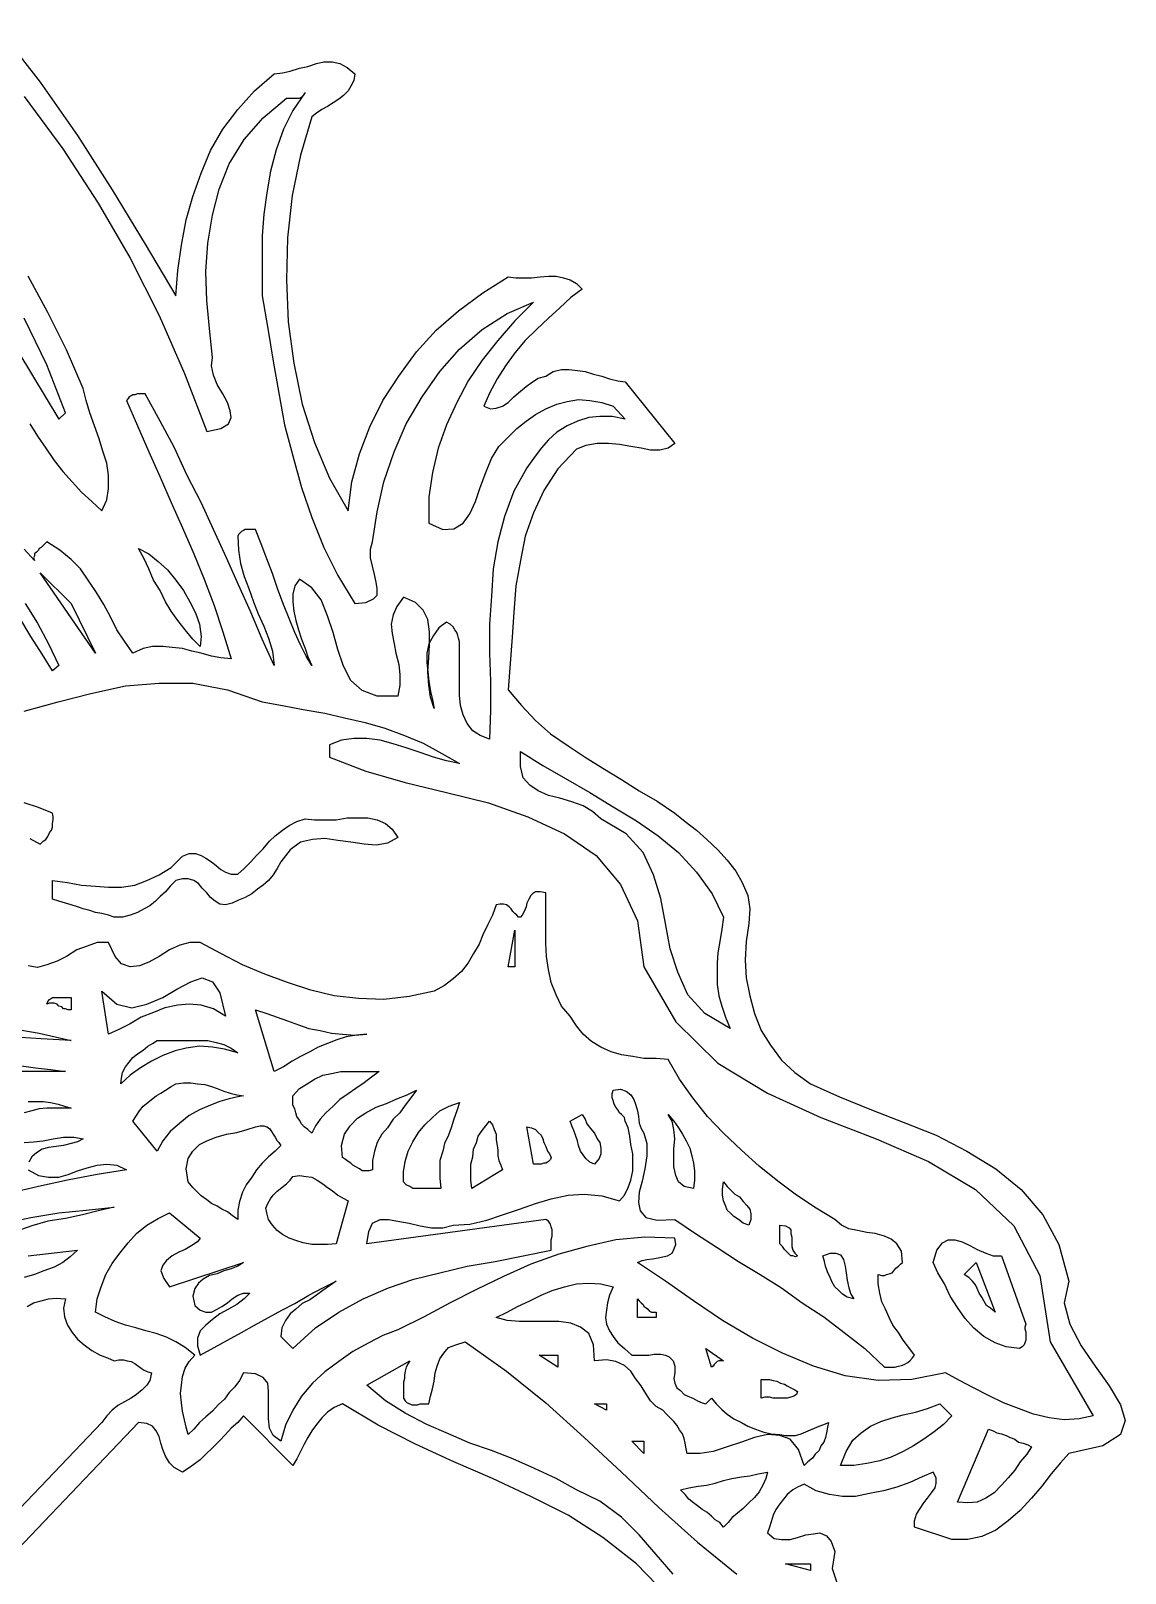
# Model space of a CAD drawing. Extents: x 0.03 to 7.02, y 0.01 to 6.89.
# Drawn here: x 1.213 to 2.382, y 5.049 to 6.697 of the extents above; entities that cross this region are included whole.
import ezdxf

# ---------------------------------------------------------------- set-up
doc = ezdxf.new("R2010")
doc.units = 0
doc.layers.add('1', color=7, linetype='Continuous')

msp = doc.modelspace()

# ---------------------------------------------------------------- linework, layer by layer
for points in [[(1.18, 6.697), (1.223, 6.642), (1.263, 6.585), (1.3, 6.527), (1.335, 6.469), (1.368, 6.414)], [(1.368, 6.414), (1.37, 6.441), (1.374, 6.468), (1.379, 6.495), (1.386, 6.52), (1.395, 6.545), (1.405, 6.569), (1.418, 6.592), (1.434, 6.613), (1.452, 6.633), (1.473, 6.651), (1.482, 6.652), (1.49, 6.654), (1.5, 6.657), (1.509, 6.659), (1.518, 6.662), (1.526, 6.664), (1.535, 6.664), (1.543, 6.662), (1.551, 6.658), (1.559, 6.651), (1.558, 6.644), (1.555, 6.638), (1.552, 6.633), (1.547, 6.628), (1.542, 6.624), (1.536, 6.62), (1.53, 6.616), (1.524, 6.613), (1.518, 6.609), (1.513, 6.605), (1.501, 6.564), (1.492, 6.521), (1.487, 6.476), (1.486, 6.431), (1.488, 6.386), (1.494, 6.342), (1.503, 6.298), (1.516, 6.257), (1.532, 6.219), (1.552, 6.184), (1.556, 6.215), (1.564, 6.245), (1.575, 6.274), (1.589, 6.302), (1.606, 6.328), (1.625, 6.354), (1.646, 6.377), (1.67, 6.398), (1.696, 6.417), (1.723, 6.434), (1.731, 6.433), (1.74, 6.433), (1.748, 6.433), (1.757, 6.434), (1.766, 6.435), (1.774, 6.435), (1.782, 6.433), (1.789, 6.431), (1.796, 6.427), (1.802, 6.421), (1.79, 6.412), (1.778, 6.401), (1.766, 6.39), (1.753, 6.378), (1.741, 6.366), (1.73, 6.353), (1.72, 6.339), (1.711, 6.325), (1.703, 6.31), (1.697, 6.296), (1.704, 6.293), (1.71, 6.294), (1.717, 6.296), (1.723, 6.3), (1.729, 6.306), (1.736, 6.312), (1.742, 6.317), (1.749, 6.322), (1.755, 6.326), (1.763, 6.328), (1.771, 6.333), (1.78, 6.335), (1.788, 6.335), (1.797, 6.334), (1.805, 6.333), (1.814, 6.33), (1.823, 6.328), (1.831, 6.325), (1.84, 6.323), (1.848, 6.322), (1.901, 6.256), (1.894, 6.251), (1.885, 6.249), (1.875, 6.249), (1.865, 6.251), (1.854, 6.253), (1.842, 6.255), (1.83, 6.256), (1.818, 6.256), (1.806, 6.254), (1.796, 6.25), (1.776, 6.229), (1.761, 6.206), (1.75, 6.182), (1.741, 6.157), (1.736, 6.131), (1.731, 6.104), (1.729, 6.076), (1.727, 6.049), (1.725, 6.021), (1.723, 5.993), (1.737, 5.976), (1.752, 5.96), (1.768, 5.946), (1.787, 5.933), (1.805, 5.921), (1.824, 5.909), (1.844, 5.897), (1.863, 5.885), (1.882, 5.874), (1.901, 5.861), (1.912, 5.852), (1.924, 5.843), (1.935, 5.833), (1.947, 5.822), (1.957, 5.811), (1.966, 5.799), (1.973, 5.787), (1.979, 5.773), (1.981, 5.759), (1.98, 5.743), (1.977, 5.724), (1.976, 5.704), (1.977, 5.685), (1.981, 5.666), (1.986, 5.647), (1.993, 5.629), (2.003, 5.613), (2.015, 5.597), (2.029, 5.584), (2.046, 5.572), (2.077, 5.558), (2.111, 5.544), (2.145, 5.531), (2.18, 5.517), (2.213, 5.5), (2.244, 5.481), (2.271, 5.459), (2.294, 5.432), (2.311, 5.4), (2.322, 5.361), (2.317, 5.338), (2.323, 5.315), (2.335, 5.292), (2.35, 5.27), (2.365, 5.249), (2.377, 5.229), (2.382, 5.212), (2.377, 5.197), (2.358, 5.185), (2.322, 5.177), (2.313, 5.167), (2.303, 5.155), (2.293, 5.142), (2.282, 5.129), (2.27, 5.116), (2.257, 5.105), (2.244, 5.095), (2.229, 5.088), (2.214, 5.085), (2.197, 5.085), (2.157, 5.098), (2.157, 5.105), (2.159, 5.112), (2.163, 5.118), (2.167, 5.124), (2.171, 5.129), (2.175, 5.135), (2.179, 5.14), (2.18, 5.145), (2.18, 5.151), (2.177, 5.157), (2.165, 5.152), (2.152, 5.146), (2.138, 5.141), (2.124, 5.137), (2.109, 5.134), (2.094, 5.131), (2.08, 5.131), (2.066, 5.133), (2.052, 5.137), (2.039, 5.144), (2.032, 5.141), (2.027, 5.138), (2.021, 5.133), (2.017, 5.128), (2.013, 5.123), (2.009, 5.117), (2.006, 5.111), (2.004, 5.104), (2.002, 5.098), (2, 5.092), (2.007, 5.086), (2.015, 5.085), (2.024, 5.085), (2.032, 5.087), (2.041, 5.09), (2.049, 5.091), (2.056, 5.092), (2.063, 5.089), (2.068, 5.083), (2.072, 5.072), (2.069, 5.054), (2.074, 5.039)], [(1.2, 6.353), (1.243, 6.282), (1.25, 6.289), (1.23, 6.34), (1.206, 6.39)], [(1.394, 6.039), (1.386, 6.047), (1.378, 6.057), (1.37, 6.067), (1.363, 6.077), (1.357, 6.087), (1.351, 6.099), (1.344, 6.11), (1.339, 6.122), (1.334, 6.133), (1.328, 6.144), (1.339, 6.138), (1.349, 6.13), (1.359, 6.121), (1.368, 6.11), (1.376, 6.099), (1.383, 6.087), (1.389, 6.075), (1.393, 6.063), (1.395, 6.05), (1.394, 6.039)], [(1.605, 5.835), (1.594, 5.829), (1.582, 5.827), (1.569, 5.828), (1.555, 5.83), (1.541, 5.832), (1.527, 5.834), (1.514, 5.833), (1.501, 5.83), (1.49, 5.822), (1.48, 5.809), (1.476, 5.802), (1.472, 5.795), (1.467, 5.789), (1.461, 5.784), (1.455, 5.78), (1.449, 5.775), (1.442, 5.771), (1.435, 5.768), (1.428, 5.765), (1.421, 5.763), (1.415, 5.764), (1.41, 5.767), (1.405, 5.771), (1.401, 5.776), (1.396, 5.781), (1.392, 5.786), (1.387, 5.789), (1.381, 5.791), (1.375, 5.791), (1.368, 5.789), (1.362, 5.783), (1.357, 5.777), (1.351, 5.772), (1.346, 5.767), (1.34, 5.762), (1.334, 5.759), (1.327, 5.755), (1.319, 5.752), (1.311, 5.75), (1.302, 5.75), (1.296, 5.752), (1.289, 5.754), (1.282, 5.755), (1.276, 5.757), (1.269, 5.759), (1.263, 5.761), (1.256, 5.763), (1.25, 5.765), (1.243, 5.767), (1.236, 5.769), (1.236, 5.789), (1.252, 5.787), (1.267, 5.784), (1.282, 5.783), (1.296, 5.782), (1.31, 5.782), (1.324, 5.784), (1.337, 5.789), (1.35, 5.795), (1.363, 5.803), (1.375, 5.815), (1.382, 5.818), (1.389, 5.818), (1.395, 5.816), (1.4, 5.813), (1.406, 5.809), (1.411, 5.805), (1.416, 5.801), (1.421, 5.798), (1.427, 5.796), (1.434, 5.796), (1.441, 5.802), (1.448, 5.809), (1.454, 5.816), (1.461, 5.823), (1.468, 5.831), (1.474, 5.837), (1.482, 5.843), (1.489, 5.848), (1.497, 5.852), (1.506, 5.855), (1.516, 5.854), (1.527, 5.854), (1.539, 5.854), (1.551, 5.856), (1.562, 5.856), (1.573, 5.856), (1.583, 5.854), (1.592, 5.85), (1.599, 5.844), (1.605, 5.835)], [(2.276, 5.315), (2.275, 5.312), (2.275, 5.31), (2.276, 5.307), (2.276, 5.304), (2.276, 5.3), (2.276, 5.298), (2.275, 5.295), (2.274, 5.293), (2.272, 5.291), (2.269, 5.289), (2.255, 5.291), (2.243, 5.295), (2.231, 5.302), (2.22, 5.311), (2.211, 5.321), (2.203, 5.333), (2.195, 5.345), (2.189, 5.358), (2.182, 5.37), (2.177, 5.381), (2.181, 5.394), (2.187, 5.402), (2.193, 5.405), (2.2, 5.405), (2.208, 5.403), (2.216, 5.399), (2.224, 5.395), (2.233, 5.391), (2.241, 5.388), (2.25, 5.388), (2.276, 5.315)], [(1.892, 5.026), (1.86, 5.059), (1.824, 5.087), (1.787, 5.111), (1.747, 5.131), (1.706, 5.15), (1.665, 5.168), (1.624, 5.187), (1.584, 5.207), (1.546, 5.23), (1.537, 5.226), (1.53, 5.221), (1.524, 5.215), (1.518, 5.208), (1.513, 5.201), (1.509, 5.194), (1.505, 5.187), (1.501, 5.179), (1.497, 5.171), (1.493, 5.164), (1.44, 5.217), (1.434, 5.21), (1.427, 5.204), (1.421, 5.197), (1.414, 5.19), (1.407, 5.183), (1.4, 5.176), (1.394, 5.17), (1.387, 5.165), (1.381, 5.161), (1.375, 5.157), (1.366, 5.162), (1.361, 5.167), (1.357, 5.174), (1.354, 5.181), (1.352, 5.188), (1.35, 5.195), (1.347, 5.201), (1.343, 5.206), (1.337, 5.209), (1.328, 5.21), (1.184, 5.059)]]:
    msp.add_lwpolyline(points)
at = {"layer": '1'}
for points in [[(1.401, 6.269), (1.416, 6.272), (1.424, 6.277), (1.427, 6.284), (1.426, 6.291), (1.423, 6.3), (1.418, 6.309), (1.412, 6.319), (1.408, 6.329), (1.406, 6.339), (1.407, 6.348), (1.404, 6.379), (1.401, 6.409), (1.4, 6.44), (1.402, 6.47), (1.407, 6.5), (1.414, 6.528), (1.425, 6.555), (1.441, 6.581), (1.461, 6.604), (1.486, 6.625), (1.489, 6.625), (1.492, 6.625), (1.495, 6.625), (1.497, 6.625), (1.5, 6.625), (1.502, 6.626), (1.503, 6.627), (1.505, 6.629), (1.506, 6.631), (1.493, 6.612), (1.483, 6.592), (1.475, 6.57), (1.469, 6.547), (1.465, 6.524), (1.462, 6.501), (1.46, 6.478), (1.46, 6.456), (1.46, 6.434), (1.46, 6.414), (1.466, 6.379), (1.472, 6.344), (1.478, 6.31), (1.484, 6.276), (1.493, 6.243), (1.502, 6.209), (1.513, 6.177), (1.526, 6.145), (1.541, 6.115), (1.559, 6.085), (1.571, 6.086), (1.579, 6.09), (1.583, 6.094), (1.583, 6.101), (1.582, 6.108), (1.58, 6.116), (1.578, 6.125), (1.576, 6.134), (1.576, 6.143), (1.578, 6.151), (1.583, 6.183), (1.59, 6.215), (1.601, 6.247), (1.614, 6.277), (1.631, 6.306), (1.65, 6.333), (1.671, 6.357), (1.695, 6.378), (1.722, 6.395), (1.75, 6.407), (1.73, 6.387), (1.712, 6.366), (1.695, 6.345), (1.68, 6.323), (1.668, 6.3), (1.657, 6.276), (1.648, 6.251), (1.642, 6.225), (1.638, 6.199), (1.638, 6.171), (1.653, 6.164), (1.665, 6.165), (1.675, 6.171), (1.682, 6.181), (1.688, 6.194), (1.693, 6.209), (1.699, 6.225), (1.705, 6.24), (1.713, 6.253), (1.723, 6.263), (1.732, 6.272), (1.742, 6.28), (1.752, 6.287), (1.763, 6.293), (1.775, 6.298), (1.786, 6.301), (1.798, 6.303), (1.81, 6.302), (1.823, 6.3), (1.835, 6.296), (1.848, 6.282), (1.834, 6.285), (1.821, 6.285), (1.809, 6.284), (1.797, 6.28), (1.786, 6.275), (1.775, 6.268), (1.766, 6.26), (1.758, 6.251), (1.75, 6.24), (1.743, 6.23), (1.729, 6.205), (1.719, 6.178), (1.712, 6.151), (1.707, 6.122), (1.705, 6.093), (1.703, 6.063), (1.703, 6.032), (1.704, 6.002), (1.704, 5.971), (1.703, 5.94), (1.693, 5.944), (1.685, 5.949), (1.679, 5.957), (1.675, 5.966), (1.672, 5.976), (1.671, 5.987), (1.671, 5.998), (1.671, 6.01), (1.671, 6.022), (1.671, 6.032), (1.671, 6.037), (1.671, 6.04), (1.671, 6.044), (1.67, 6.048), (1.669, 6.051), (1.668, 6.054), (1.666, 6.057), (1.664, 6.06), (1.661, 6.063), (1.657, 6.065), (1.649, 6.059), (1.643, 6.051), (1.638, 6.042), (1.636, 6.032), (1.636, 6.022), (1.637, 6.012), (1.638, 6.002), (1.64, 5.991), (1.642, 5.982), (1.644, 5.973), (1.64, 5.985), (1.638, 5.998), (1.637, 6.012), (1.638, 6.027), (1.639, 6.041), (1.639, 6.055), (1.637, 6.068), (1.632, 6.078), (1.624, 6.086), (1.611, 6.092), (1.604, 6.082), (1.6, 6.073), (1.598, 6.063), (1.599, 6.053), (1.601, 6.042), (1.603, 6.032), (1.606, 6.02), (1.607, 6.009), (1.607, 5.998), (1.605, 5.986), (1.583, 5.986), (1.567, 5.992), (1.555, 6.003), (1.547, 6.018), (1.541, 6.036), (1.536, 6.054), (1.53, 6.072), (1.523, 6.089), (1.513, 6.102), (1.5, 6.111), (1.495, 6.104), (1.493, 6.095), (1.493, 6.087), (1.494, 6.077), (1.496, 6.067), (1.499, 6.057), (1.502, 6.047), (1.506, 6.037), (1.509, 6.028), (1.513, 6.019), (1.507, 6.029), (1.501, 6.041), (1.495, 6.054), (1.489, 6.069), (1.483, 6.084), (1.477, 6.1), (1.471, 6.117), (1.465, 6.133), (1.459, 6.149), (1.453, 6.164), (1.451, 6.164), (1.448, 6.164), (1.445, 6.164), (1.442, 6.164), (1.44, 6.163), (1.438, 6.162), (1.437, 6.161), (1.435, 6.159), (1.434, 6.157), (1.435, 6.142), (1.437, 6.128), (1.441, 6.114), (1.446, 6.101), (1.451, 6.087), (1.456, 6.074), (1.462, 6.061), (1.467, 6.048), (1.471, 6.034), (1.473, 6.019), (1.46, 6.047), (1.448, 6.076), (1.435, 6.105), (1.422, 6.134), (1.408, 6.164), (1.395, 6.193), (1.38, 6.222), (1.366, 6.252), (1.351, 6.28), (1.335, 6.309), (1.332, 6.309), (1.329, 6.309), (1.327, 6.309), (1.324, 6.308), (1.322, 6.308), (1.32, 6.307), (1.318, 6.306), (1.317, 6.304), (1.315, 6.302), (1.327, 6.275), (1.339, 6.247), (1.351, 6.22), (1.363, 6.193), (1.375, 6.166), (1.387, 6.138), (1.398, 6.111), (1.409, 6.083), (1.418, 6.055), (1.427, 6.026), (1.416, 6.027), (1.406, 6.029), (1.395, 6.032), (1.385, 6.034), (1.375, 6.037), (1.364, 6.038), (1.354, 6.039), (1.343, 6.039), (1.333, 6.037), (1.322, 6.032), (1.313, 6.045), (1.305, 6.057), (1.298, 6.071), (1.291, 6.084), (1.283, 6.097), (1.275, 6.109), (1.266, 6.122), (1.256, 6.132), (1.244, 6.142), (1.23, 6.151), (1.228, 6.149), (1.226, 6.147), (1.224, 6.145), (1.222, 6.144), (1.221, 6.142), (1.219, 6.14), (1.217, 6.138), (1.217, 6.136), (1.216, 6.134), (1.217, 6.131), (1.206, 6.143)], [(1.206, 6.627), (1.247, 6.571), (1.285, 6.513), (1.319, 6.454), (1.35, 6.393), (1.377, 6.331), (1.401, 6.269)], [(1.212, 6.277), (1.22, 6.264), (1.229, 6.251), (1.238, 6.238), (1.247, 6.226), (1.257, 6.215), (1.267, 6.204), (1.278, 6.194), (1.289, 6.184), (1.294, 6.196), (1.296, 6.208), (1.296, 6.222), (1.294, 6.235), (1.29, 6.248), (1.286, 6.261), (1.281, 6.275), (1.276, 6.289), (1.272, 6.302), (1.269, 6.315), (1.251, 6.356), (1.231, 6.396), (1.21, 6.435)], [(1.282, 6.032), (1.223, 6.118), (1.256, 6.085), (1.282, 6.032)], [(1.207, 6.085), (1.22, 6.064), (1.232, 6.042), (1.243, 6.019), (1.236, 6.013), (1.225, 6.031), (1.213, 6.05), (1.201, 6.07)], [(1.206, 5.97), (1.242, 5.98), (1.277, 5.989), (1.314, 5.997), (1.35, 6), (1.386, 6), (1.423, 5.993), (1.46, 5.98), (1.482, 5.976), (1.504, 5.972), (1.527, 5.968), (1.548, 5.963), (1.57, 5.958), (1.591, 5.952), (1.612, 5.944), (1.632, 5.936), (1.652, 5.925), (1.671, 5.914)], [(1.671, 5.914), (1.657, 5.917), (1.643, 5.921), (1.629, 5.926), (1.614, 5.931), (1.6, 5.935), (1.586, 5.939), (1.572, 5.941), (1.558, 5.941), (1.545, 5.939), (1.532, 5.934), (1.532, 5.921), (1.571, 5.906), (1.613, 5.894), (1.657, 5.883), (1.702, 5.872), (1.744, 5.857), (1.783, 5.839), (1.817, 5.816), (1.843, 5.785), (1.861, 5.746), (1.868, 5.697), (1.902, 5.638), (1.947, 5.594), (2, 5.562), (2.057, 5.536), (2.116, 5.513), (2.172, 5.489), (2.222, 5.459), (2.263, 5.42), (2.291, 5.367), (2.302, 5.296), (2.348, 5.217), (2.333, 5.214), (2.317, 5.213), (2.301, 5.215), (2.284, 5.219), (2.268, 5.225), (2.252, 5.231), (2.236, 5.239), (2.22, 5.247), (2.205, 5.255), (2.19, 5.263), (2.154, 5.256), (2.118, 5.255), (2.083, 5.26), (2.049, 5.27), (2.016, 5.284), (1.984, 5.3), (1.952, 5.319), (1.921, 5.34), (1.891, 5.361), (1.861, 5.381), (1.866, 5.383), (1.871, 5.384), (1.877, 5.385), (1.883, 5.386), (1.888, 5.387), (1.893, 5.388), (1.898, 5.391), (1.9, 5.395), (1.902, 5.4), (1.901, 5.407), (1.869, 5.408), (1.838, 5.405), (1.807, 5.398), (1.777, 5.39), (1.747, 5.379), (1.718, 5.366), (1.689, 5.352), (1.661, 5.338), (1.633, 5.323), (1.605, 5.309), (1.589, 5.303), (1.574, 5.295), (1.557, 5.286), (1.542, 5.275), (1.527, 5.264), (1.514, 5.252), (1.502, 5.238), (1.493, 5.223), (1.485, 5.207), (1.48, 5.19), (1.472, 5.196), (1.468, 5.204), (1.467, 5.214), (1.467, 5.224), (1.467, 5.234), (1.467, 5.243), (1.466, 5.252), (1.461, 5.258), (1.453, 5.262), (1.44, 5.263), (1.436, 5.255), (1.431, 5.248), (1.425, 5.242), (1.42, 5.235), (1.413, 5.229), (1.407, 5.222), (1.4, 5.216), (1.393, 5.21), (1.387, 5.203), (1.381, 5.197), (1.379, 5.205), (1.377, 5.213), (1.375, 5.222), (1.374, 5.231), (1.373, 5.241), (1.374, 5.25), (1.375, 5.259), (1.378, 5.268), (1.382, 5.275), (1.388, 5.282), (1.378, 5.29), (1.368, 5.296), (1.358, 5.301), (1.347, 5.305), (1.336, 5.308), (1.325, 5.311), (1.314, 5.314), (1.303, 5.318), (1.292, 5.323), (1.282, 5.328), (1.284, 5.342), (1.288, 5.355), (1.293, 5.368), (1.3, 5.38), (1.308, 5.391), (1.317, 5.402), (1.326, 5.412), (1.337, 5.421), (1.349, 5.428), (1.361, 5.434), (1.394, 5.407), (1.391, 5.403), (1.385, 5.399), (1.378, 5.395), (1.371, 5.392), (1.364, 5.388), (1.358, 5.383), (1.354, 5.378), (1.352, 5.372), (1.355, 5.364), (1.361, 5.355), (1.44, 5.381), (1.434, 5.377), (1.427, 5.374), (1.419, 5.372), (1.412, 5.369), (1.404, 5.367), (1.397, 5.363), (1.392, 5.359), (1.388, 5.353), (1.386, 5.345), (1.388, 5.335), (1.394, 5.33), (1.4, 5.328), (1.406, 5.328), (1.412, 5.331), (1.417, 5.334), (1.423, 5.338), (1.428, 5.342), (1.434, 5.346), (1.44, 5.348), (1.447, 5.348), (1.441, 5.342), (1.433, 5.336), (1.424, 5.331), (1.415, 5.326), (1.407, 5.32), (1.4, 5.314), (1.394, 5.308), (1.391, 5.3), (1.391, 5.292), (1.394, 5.282), (1.409, 5.29), (1.423, 5.298), (1.438, 5.306), (1.452, 5.314), (1.467, 5.322), (1.481, 5.33), (1.495, 5.337), (1.51, 5.346), (1.525, 5.354), (1.539, 5.361), (1.532, 5.356), (1.525, 5.351), (1.518, 5.346), (1.511, 5.341), (1.503, 5.337), (1.496, 5.331), (1.49, 5.326), (1.485, 5.319), (1.481, 5.311), (1.48, 5.302), (1.493, 5.289), (1.517, 5.311), (1.542, 5.328), (1.568, 5.342), (1.595, 5.354), (1.622, 5.363), (1.65, 5.37), (1.679, 5.377), (1.709, 5.382), (1.739, 5.388), (1.769, 5.394), (1.769, 5.398), (1.769, 5.401), (1.769, 5.405), (1.77, 5.409), (1.77, 5.412), (1.77, 5.416), (1.769, 5.419), (1.768, 5.422), (1.766, 5.425), (1.763, 5.427), (1.572, 5.401), (1.574, 5.414), (1.578, 5.423), (1.586, 5.427), (1.595, 5.427), (1.605, 5.425), (1.617, 5.423), (1.629, 5.42), (1.641, 5.418), (1.653, 5.418), (1.664, 5.421), (1.682, 5.422), (1.7, 5.426), (1.717, 5.432), (1.735, 5.438), (1.752, 5.444), (1.769, 5.449), (1.787, 5.453), (1.804, 5.454), (1.823, 5.452), (1.842, 5.447), (1.847, 5.453), (1.851, 5.461), (1.854, 5.469), (1.856, 5.479), (1.856, 5.488), (1.856, 5.497), (1.854, 5.507), (1.853, 5.516), (1.851, 5.525), (1.848, 5.532), (1.847, 5.536), (1.844, 5.539), (1.842, 5.541), (1.84, 5.544), (1.838, 5.547), (1.836, 5.55), (1.835, 5.554), (1.834, 5.557), (1.834, 5.561), (1.835, 5.565), (1.843, 5.566), (1.849, 5.564), (1.854, 5.56), (1.857, 5.555), (1.859, 5.55), (1.861, 5.543), (1.862, 5.537), (1.863, 5.53), (1.865, 5.524), (1.868, 5.519), (1.871, 5.508), (1.871, 5.495), (1.869, 5.481), (1.866, 5.468), (1.863, 5.456), (1.862, 5.445), (1.864, 5.436), (1.87, 5.429), (1.882, 5.426), (1.901, 5.427), (1.923, 5.412), (1.946, 5.397), (1.969, 5.382), (1.992, 5.368), (2.015, 5.354), (2.037, 5.338), (2.06, 5.323), (2.082, 5.306), (2.104, 5.289), (2.125, 5.269), (2.129, 5.269), (2.132, 5.269), (2.136, 5.269), (2.14, 5.27), (2.143, 5.271), (2.146, 5.272), (2.15, 5.274), (2.152, 5.276), (2.155, 5.279), (2.157, 5.282), (2.151, 5.29), (2.145, 5.298), (2.14, 5.306), (2.134, 5.314), (2.13, 5.322), (2.126, 5.331), (2.122, 5.339), (2.12, 5.348), (2.118, 5.358), (2.118, 5.368), (2.122, 5.367), (2.125, 5.367), (2.127, 5.368), (2.13, 5.369), (2.133, 5.37), (2.135, 5.372), (2.137, 5.375), (2.14, 5.377), (2.142, 5.379), (2.144, 5.381), (2.143, 5.393), (2.138, 5.401), (2.132, 5.406), (2.125, 5.409), (2.115, 5.412), (2.106, 5.413), (2.096, 5.415), (2.087, 5.417), (2.079, 5.421), (2.072, 5.427), (2.052, 5.439), (2.031, 5.453), (2.011, 5.468), (1.991, 5.484), (1.972, 5.501), (1.953, 5.519), (1.936, 5.537), (1.92, 5.557), (1.906, 5.577), (1.894, 5.598), (1.881, 5.599), (1.868, 5.599), (1.856, 5.601), (1.844, 5.603), (1.833, 5.606), (1.822, 5.611), (1.812, 5.617), (1.803, 5.625), (1.796, 5.634), (1.789, 5.644), (1.78, 5.655), (1.774, 5.667), (1.769, 5.68), (1.766, 5.694), (1.764, 5.708), (1.763, 5.722), (1.763, 5.737), (1.763, 5.75), (1.763, 5.763), (1.763, 5.776), (1.757, 5.777), (1.752, 5.777), (1.749, 5.775), (1.747, 5.773), (1.745, 5.769), (1.743, 5.765), (1.742, 5.761), (1.74, 5.756), (1.738, 5.752), (1.736, 5.75), (1.734, 5.75), (1.732, 5.752), (1.73, 5.754), (1.728, 5.756), (1.726, 5.759), (1.724, 5.761), (1.721, 5.763), (1.718, 5.764), (1.714, 5.764), (1.71, 5.763), (1.706, 5.752), (1.701, 5.742), (1.696, 5.731), (1.692, 5.721), (1.686, 5.711), (1.68, 5.701), (1.673, 5.692), (1.664, 5.684), (1.655, 5.677), (1.644, 5.671), (1.617, 5.665), (1.59, 5.662), (1.563, 5.663), (1.537, 5.666), (1.512, 5.672), (1.487, 5.68), (1.463, 5.689), (1.439, 5.699), (1.416, 5.711), (1.394, 5.723), (1.383, 5.723), (1.372, 5.72), (1.361, 5.715), (1.35, 5.708), (1.339, 5.702), (1.329, 5.698), (1.319, 5.697), (1.31, 5.7), (1.303, 5.708), (1.296, 5.723), (1.284, 5.723), (1.273, 5.719), (1.262, 5.715), (1.251, 5.708), (1.241, 5.703), (1.23, 5.699), (1.22, 5.696), (1.21, 5.698)], [(1.953, 5.75), (1.951, 5.737), (1.949, 5.724), (1.947, 5.712), (1.946, 5.701), (1.946, 5.689), (1.946, 5.678), (1.948, 5.666), (1.951, 5.655), (1.955, 5.643), (1.96, 5.631), (1.933, 5.647), (1.915, 5.667), (1.904, 5.691), (1.896, 5.716), (1.891, 5.743), (1.886, 5.77), (1.878, 5.795), (1.867, 5.819), (1.849, 5.839), (1.822, 5.855), (1.813, 5.863), (1.803, 5.869), (1.791, 5.873), (1.778, 5.877), (1.766, 5.88), (1.755, 5.885), (1.746, 5.891), (1.739, 5.899), (1.736, 5.911), (1.736, 5.927), (1.76, 5.912), (1.784, 5.898), (1.81, 5.883), (1.835, 5.868), (1.86, 5.853), (1.883, 5.837), (1.905, 5.819), (1.924, 5.798), (1.941, 5.775), (1.953, 5.75)], [(1.212, 5.834), (1.223, 5.828), (1.226, 5.831), (1.229, 5.833), (1.231, 5.836), (1.233, 5.84), (1.235, 5.843), (1.236, 5.846), (1.236, 5.85), (1.237, 5.854), (1.237, 5.857), (1.236, 5.861), (1.221, 5.867), (1.206, 5.872)], [(1.723, 5.697), (1.73, 5.736), (1.73, 5.697), (1.723, 5.697)], [(1.421, 5.644), (1.408, 5.652), (1.395, 5.656), (1.382, 5.657), (1.37, 5.656), (1.356, 5.653), (1.344, 5.648), (1.331, 5.643), (1.319, 5.636), (1.307, 5.63), (1.296, 5.625), (1.289, 5.671), (1.305, 5.657), (1.321, 5.653), (1.337, 5.657), (1.354, 5.664), (1.369, 5.673), (1.384, 5.681), (1.396, 5.685), (1.407, 5.681), (1.415, 5.669), (1.421, 5.644)], [(1.256, 5.651), (1.253, 5.651), (1.25, 5.652), (1.248, 5.652), (1.246, 5.654), (1.243, 5.655), (1.241, 5.657), (1.238, 5.658), (1.236, 5.658), (1.233, 5.658), (1.23, 5.657), (1.231, 5.66), (1.233, 5.662), (1.236, 5.664), (1.238, 5.664), (1.241, 5.664), (1.245, 5.664), (1.247, 5.664), (1.25, 5.664), (1.253, 5.664), (1.256, 5.664), (1.256, 5.651)], [(1.572, 5.625), (1.561, 5.624), (1.55, 5.622), (1.54, 5.619), (1.53, 5.615), (1.52, 5.611), (1.511, 5.606), (1.501, 5.601), (1.492, 5.596), (1.483, 5.59), (1.473, 5.585), (1.453, 5.651), (1.465, 5.647), (1.476, 5.643), (1.487, 5.639), (1.499, 5.635), (1.51, 5.631), (1.522, 5.629), (1.534, 5.626), (1.546, 5.625), (1.559, 5.624), (1.572, 5.625)], [(1.187, 5.632), (1.222, 5.626), (1.256, 5.618), (1.224, 5.62), (1.191, 5.622)], [(1.434, 5.605), (1.42, 5.609), (1.407, 5.611), (1.393, 5.612), (1.379, 5.61), (1.367, 5.607), (1.354, 5.602), (1.342, 5.596), (1.33, 5.589), (1.319, 5.581), (1.309, 5.572), (1.31, 5.578), (1.311, 5.584), (1.314, 5.59), (1.318, 5.595), (1.322, 5.6), (1.327, 5.604), (1.333, 5.608), (1.338, 5.612), (1.343, 5.615), (1.348, 5.618), (1.357, 5.618), (1.366, 5.618), (1.375, 5.618), (1.385, 5.618), (1.394, 5.618), (1.402, 5.618), (1.411, 5.616), (1.419, 5.614), (1.427, 5.61), (1.434, 5.605)], [(1.203, 5.591), (1.218, 5.589), (1.234, 5.587), (1.25, 5.585), (1.226, 5.585), (1.202, 5.585)], [(1.44, 5.559), (1.434, 5.558), (1.425, 5.556), (1.415, 5.553), (1.405, 5.549), (1.393, 5.544), (1.382, 5.538), (1.372, 5.53), (1.362, 5.521), (1.354, 5.511), (1.348, 5.5), (1.322, 5.532), (1.326, 5.538), (1.329, 5.543), (1.333, 5.548), (1.338, 5.552), (1.342, 5.555), (1.347, 5.559), (1.352, 5.562), (1.357, 5.565), (1.363, 5.569), (1.368, 5.572), (1.376, 5.573), (1.384, 5.573), (1.391, 5.572), (1.399, 5.571), (1.406, 5.569), (1.412, 5.567), (1.419, 5.564), (1.426, 5.562), (1.433, 5.56), (1.44, 5.559)], [(1.585, 5.585), (1.577, 5.579), (1.569, 5.573), (1.56, 5.567), (1.552, 5.561), (1.543, 5.555), (1.536, 5.548), (1.528, 5.541), (1.522, 5.534), (1.517, 5.527), (1.513, 5.519), (1.509, 5.523), (1.505, 5.526), (1.502, 5.529), (1.5, 5.533), (1.497, 5.537), (1.496, 5.541), (1.495, 5.545), (1.493, 5.549), (1.493, 5.554), (1.493, 5.559), (1.5, 5.567), (1.508, 5.572), (1.516, 5.577), (1.525, 5.581), (1.534, 5.583), (1.544, 5.585), (1.554, 5.585), (1.564, 5.585), (1.575, 5.585), (1.585, 5.585)], [(1.578, 5.48), (1.574, 5.479), (1.57, 5.479), (1.567, 5.479), (1.564, 5.481), (1.56, 5.483), (1.557, 5.485), (1.555, 5.487), (1.552, 5.489), (1.549, 5.491), (1.546, 5.493), (1.545, 5.506), (1.548, 5.518), (1.554, 5.527), (1.562, 5.535), (1.571, 5.541), (1.582, 5.547), (1.593, 5.551), (1.604, 5.556), (1.615, 5.56), (1.625, 5.565), (1.619, 5.557), (1.613, 5.549), (1.607, 5.541), (1.6, 5.534), (1.594, 5.525), (1.588, 5.518), (1.583, 5.509), (1.58, 5.5), (1.578, 5.49), (1.578, 5.48)], [(1.21, 5.553), (1.218, 5.553), (1.226, 5.553), (1.234, 5.552), (1.242, 5.55), (1.249, 5.548), (1.256, 5.546), (1.247, 5.546), (1.238, 5.546), (1.23, 5.546), (1.222, 5.545), (1.214, 5.543), (1.206, 5.541)], [(1.671, 5.552), (1.668, 5.543), (1.665, 5.534), (1.662, 5.525), (1.659, 5.517), (1.655, 5.508), (1.653, 5.5), (1.65, 5.49), (1.65, 5.481), (1.65, 5.471), (1.651, 5.46), (1.647, 5.46), (1.643, 5.46), (1.638, 5.46), (1.634, 5.46), (1.629, 5.46), (1.625, 5.46), (1.621, 5.46), (1.618, 5.462), (1.614, 5.464), (1.611, 5.467), (1.611, 5.478), (1.613, 5.489), (1.616, 5.5), (1.621, 5.51), (1.627, 5.52), (1.634, 5.528), (1.642, 5.536), (1.65, 5.543), (1.66, 5.548), (1.671, 5.552)], [(1.815, 5.486), (1.81, 5.488), (1.806, 5.492), (1.803, 5.496), (1.8, 5.5), (1.798, 5.506), (1.797, 5.511), (1.795, 5.517), (1.793, 5.522), (1.791, 5.527), (1.789, 5.532), (1.802, 5.539), (1.805, 5.534), (1.807, 5.529), (1.811, 5.524), (1.815, 5.519), (1.818, 5.513), (1.821, 5.509), (1.822, 5.503), (1.822, 5.497), (1.82, 5.492), (1.815, 5.486)], [(1.921, 5.46), (1.911, 5.462), (1.905, 5.467), (1.902, 5.474), (1.9, 5.483), (1.9, 5.492), (1.9, 5.502), (1.901, 5.513), (1.9, 5.523), (1.898, 5.532), (1.894, 5.539), (1.9, 5.532), (1.905, 5.525), (1.909, 5.518), (1.913, 5.511), (1.917, 5.503), (1.919, 5.495), (1.921, 5.487), (1.922, 5.479), (1.922, 5.469), (1.921, 5.46)], [(1.48, 5.506), (1.474, 5.5), (1.467, 5.494), (1.46, 5.487), (1.454, 5.48), (1.449, 5.472), (1.443, 5.464), (1.439, 5.456), (1.436, 5.446), (1.434, 5.437), (1.434, 5.427), (1.428, 5.431), (1.423, 5.435), (1.417, 5.438), (1.412, 5.441), (1.406, 5.444), (1.401, 5.448), (1.395, 5.452), (1.391, 5.456), (1.386, 5.461), (1.381, 5.467), (1.379, 5.481), (1.381, 5.492), (1.386, 5.5), (1.393, 5.507), (1.401, 5.511), (1.411, 5.515), (1.422, 5.518), (1.433, 5.52), (1.444, 5.523), (1.453, 5.526), (1.458, 5.527), (1.462, 5.527), (1.465, 5.526), (1.468, 5.524), (1.47, 5.521), (1.472, 5.518), (1.474, 5.515), (1.476, 5.511), (1.478, 5.509), (1.48, 5.506)], [(1.717, 5.48), (1.684, 5.46), (1.683, 5.469), (1.683, 5.477), (1.683, 5.486), (1.685, 5.494), (1.686, 5.502), (1.689, 5.509), (1.691, 5.516), (1.695, 5.522), (1.699, 5.527), (1.703, 5.532), (1.706, 5.528), (1.708, 5.523), (1.71, 5.518), (1.71, 5.512), (1.711, 5.506), (1.712, 5.501), (1.712, 5.495), (1.713, 5.49), (1.715, 5.485), (1.717, 5.48)], [(1.769, 5.493), (1.768, 5.491), (1.766, 5.489), (1.765, 5.488), (1.763, 5.487), (1.761, 5.487), (1.758, 5.486), (1.755, 5.486), (1.752, 5.486), (1.75, 5.486), (1.743, 5.526), (1.748, 5.525), (1.752, 5.523), (1.755, 5.52), (1.758, 5.517), (1.76, 5.513), (1.761, 5.509), (1.763, 5.505), (1.765, 5.5), (1.767, 5.497), (1.769, 5.493)], [(1.206, 5.509), (1.216, 5.51), (1.226, 5.511), (1.237, 5.513), (1.248, 5.515), (1.259, 5.515), (1.269, 5.513), (1.263, 5.51), (1.256, 5.508), (1.248, 5.506), (1.24, 5.505), (1.232, 5.504), (1.225, 5.502), (1.219, 5.498), (1.214, 5.494), (1.211, 5.488)], [(1.21, 5.48), (1.221, 5.474), (1.232, 5.472), (1.243, 5.472), (1.253, 5.475), (1.263, 5.479), (1.273, 5.482), (1.284, 5.485), (1.294, 5.486), (1.305, 5.485), (1.315, 5.48), (1.284, 5.475), (1.252, 5.469), (1.221, 5.462), (1.191, 5.455)], [(1.552, 5.447), (1.539, 5.401), (1.53, 5.4), (1.521, 5.4), (1.513, 5.4), (1.504, 5.402), (1.497, 5.404), (1.489, 5.407), (1.482, 5.411), (1.476, 5.415), (1.471, 5.421), (1.467, 5.427), (1.465, 5.434), (1.464, 5.439), (1.466, 5.444), (1.469, 5.449), (1.472, 5.453), (1.476, 5.457), (1.481, 5.461), (1.486, 5.465), (1.49, 5.469), (1.493, 5.473), (1.5, 5.474), (1.507, 5.473), (1.513, 5.472), (1.519, 5.469), (1.525, 5.465), (1.53, 5.461), (1.535, 5.458), (1.541, 5.453), (1.546, 5.45), (1.552, 5.447)], [(1.98, 5.421), (1.974, 5.423), (1.969, 5.427), (1.964, 5.43), (1.96, 5.434), (1.957, 5.437), (1.955, 5.442), (1.953, 5.447), (1.952, 5.453), (1.952, 5.459), (1.953, 5.467), (1.957, 5.462), (1.961, 5.458), (1.965, 5.454), (1.97, 5.451), (1.974, 5.446), (1.978, 5.442), (1.981, 5.438), (1.982, 5.433), (1.982, 5.427), (1.98, 5.421)], [(1.185, 5.423), (1.213, 5.429), (1.243, 5.434), (1.272, 5.437), (1.302, 5.44), (1.285, 5.436), (1.268, 5.432), (1.25, 5.428), (1.231, 5.425), (1.214, 5.42), (1.197, 5.414)], [(2.032, 5.388), (2.03, 5.387), (2.027, 5.388), (2.025, 5.388), (2.023, 5.39), (2.021, 5.392), (2.02, 5.393), (2.018, 5.395), (2.016, 5.398), (2.015, 5.399), (2.013, 5.401), (2.013, 5.421), (2.019, 5.42), (2.023, 5.418), (2.025, 5.416), (2.025, 5.412), (2.026, 5.408), (2.026, 5.403), (2.026, 5.398), (2.027, 5.394), (2.029, 5.391), (2.032, 5.388)], [(1.21, 5.388), (1.263, 5.394), (1.255, 5.387), (1.247, 5.381), (1.238, 5.376), (1.227, 5.372), (1.217, 5.368), (1.206, 5.365)], [(2.092, 5.342), (2.085, 5.344), (2.08, 5.347), (2.076, 5.351), (2.072, 5.355), (2.069, 5.36), (2.067, 5.365), (2.064, 5.371), (2.062, 5.377), (2.061, 5.382), (2.059, 5.388), (2.067, 5.391), (2.073, 5.391), (2.078, 5.389), (2.081, 5.384), (2.083, 5.377), (2.084, 5.37), (2.085, 5.362), (2.087, 5.354), (2.089, 5.347), (2.092, 5.342)], [(2.243, 5.328), (2.238, 5.332), (2.234, 5.335), (2.231, 5.34), (2.229, 5.344), (2.226, 5.348), (2.224, 5.353), (2.222, 5.357), (2.219, 5.361), (2.215, 5.365), (2.21, 5.368), (2.223, 5.381), (2.243, 5.328)], [(1.835, 5.355), (1.831, 5.346), (1.829, 5.338), (1.828, 5.33), (1.827, 5.322), (1.828, 5.315), (1.831, 5.308), (1.835, 5.302), (1.84, 5.295), (1.847, 5.289), (1.855, 5.282), (1.861, 5.282), (1.867, 5.282), (1.873, 5.282), (1.879, 5.283), (1.886, 5.283), (1.891, 5.282), (1.895, 5.28), (1.899, 5.276), (1.901, 5.27), (1.901, 5.263), (1.9, 5.257), (1.901, 5.252), (1.903, 5.247), (1.907, 5.244), (1.911, 5.24), (1.915, 5.238), (1.92, 5.236), (1.925, 5.233), (1.93, 5.231), (1.934, 5.23), (1.94, 5.236), (1.945, 5.23), (1.951, 5.224), (1.957, 5.219), (1.964, 5.214), (1.972, 5.21), (1.979, 5.206), (1.987, 5.203), (1.995, 5.2), (2.004, 5.198), (2.013, 5.197), (2.019, 5.196), (2.025, 5.196), (2.03, 5.196), (2.036, 5.198), (2.041, 5.2), (2.046, 5.202), (2.05, 5.204), (2.055, 5.206), (2.06, 5.208), (2.065, 5.21), (2.064, 5.205), (2.063, 5.199), (2.062, 5.194), (2.06, 5.189), (2.057, 5.185), (2.055, 5.18), (2.051, 5.176), (2.048, 5.172), (2.043, 5.168), (2.039, 5.164), (2.033, 5.181), (2.024, 5.192), (2.013, 5.196), (2, 5.197), (1.986, 5.194), (1.972, 5.189), (1.957, 5.184), (1.942, 5.179), (1.928, 5.177), (1.914, 5.177), (1.913, 5.182), (1.912, 5.188), (1.911, 5.193), (1.909, 5.198), (1.906, 5.202), (1.903, 5.207), (1.9, 5.211), (1.896, 5.215), (1.892, 5.219), (1.888, 5.223), (1.881, 5.227), (1.875, 5.233), (1.87, 5.241), (1.865, 5.249), (1.859, 5.257), (1.854, 5.265), (1.847, 5.271), (1.838, 5.275), (1.828, 5.277), (1.815, 5.276), (1.814, 5.293), (1.809, 5.305), (1.8, 5.312), (1.79, 5.316), (1.777, 5.318), (1.763, 5.318), (1.749, 5.318), (1.735, 5.318), (1.722, 5.319), (1.71, 5.322), (1.722, 5.328), (1.733, 5.334), (1.746, 5.34), (1.758, 5.346), (1.77, 5.351), (1.783, 5.355), (1.796, 5.358), (1.809, 5.359), (1.822, 5.358), (1.835, 5.355)], [(1.209, 5.334), (1.216, 5.338), (1.224, 5.34), (1.232, 5.342), (1.24, 5.343), (1.25, 5.342), (1.248, 5.332), (1.249, 5.323), (1.252, 5.314), (1.257, 5.306), (1.263, 5.299), (1.27, 5.293), (1.278, 5.287), (1.287, 5.282), (1.295, 5.279), (1.302, 5.276), (1.307, 5.277), (1.312, 5.277), (1.316, 5.276), (1.32, 5.275), (1.324, 5.273), (1.327, 5.271), (1.331, 5.268), (1.334, 5.266), (1.338, 5.264), (1.342, 5.263), (1.34, 5.255), (1.337, 5.25), (1.332, 5.245), (1.326, 5.24), (1.32, 5.236), (1.313, 5.232), (1.306, 5.228), (1.3, 5.223), (1.294, 5.217), (1.289, 5.21), (1.157, 5.072)], [(1.881, 5.328), (1.881, 5.322), (1.861, 5.322), (1.861, 5.342), (1.863, 5.34), (1.865, 5.338), (1.867, 5.336), (1.868, 5.334), (1.87, 5.333), (1.872, 5.331), (1.874, 5.329), (1.876, 5.328), (1.878, 5.328), (1.881, 5.328)], [(1.899, 5.048), (1.881, 5.069), (1.863, 5.09), (1.844, 5.109), (1.821, 5.126), (1.796, 5.138), (1.774, 5.15), (1.751, 5.161), (1.728, 5.171), (1.705, 5.18), (1.682, 5.188), (1.659, 5.198), (1.636, 5.208), (1.613, 5.22), (1.592, 5.233), (1.572, 5.25), (1.618, 5.276), (1.616, 5.273), (1.614, 5.269), (1.613, 5.265), (1.612, 5.261), (1.612, 5.257), (1.611, 5.253), (1.611, 5.249), (1.611, 5.245), (1.611, 5.24), (1.611, 5.236), (1.613, 5.233), (1.615, 5.231), (1.618, 5.23), (1.62, 5.229), (1.623, 5.229), (1.626, 5.229), (1.629, 5.23), (1.632, 5.23), (1.635, 5.23), (1.638, 5.23), (1.64, 5.238), (1.642, 5.246), (1.644, 5.254), (1.645, 5.263), (1.647, 5.27), (1.65, 5.278), (1.654, 5.284), (1.659, 5.29), (1.667, 5.293), (1.677, 5.296), (1.721, 5.265), (1.763, 5.231), (1.804, 5.194), (1.844, 5.157), (1.884, 5.119), (1.925, 5.082), (1.967, 5.048)], [(1.776, 5.269), (1.756, 5.282), (1.776, 5.282), (1.776, 5.269)], [(1.953, 5.276), (1.951, 5.276), (1.949, 5.276), (1.948, 5.276), (1.946, 5.275), (1.944, 5.273), (1.943, 5.272), (1.942, 5.27), (1.94, 5.269), (1.934, 5.289), (1.953, 5.276)], [(2.032, 5.243), (2.031, 5.24), (2.028, 5.238), (2.025, 5.237), (2.021, 5.236), (2.016, 5.236), (2.011, 5.236), (2.006, 5.236), (2.002, 5.237), (1.997, 5.237), (1.993, 5.236), (1.993, 5.256), (1.997, 5.256), (2.002, 5.256), (2.006, 5.255), (2.01, 5.254), (2.014, 5.252), (2.018, 5.251), (2.021, 5.249), (2.025, 5.247), (2.029, 5.245), (2.032, 5.243)], [(1.828, 5.223), (1.815, 5.23), (1.828, 5.23), (1.828, 5.223)], [(2.197, 5.217), (2.188, 5.208), (2.178, 5.2), (2.167, 5.192), (2.156, 5.185), (2.145, 5.179), (2.132, 5.173), (2.12, 5.169), (2.106, 5.166), (2.092, 5.164), (2.078, 5.164), (2.084, 5.179), (2.091, 5.191), (2.1, 5.199), (2.11, 5.206), (2.121, 5.211), (2.133, 5.215), (2.145, 5.218), (2.158, 5.221), (2.171, 5.225), (2.184, 5.23), (2.197, 5.217)], [(2.282, 5.184), (2.277, 5.176), (2.27, 5.168), (2.264, 5.159), (2.257, 5.151), (2.25, 5.143), (2.242, 5.135), (2.233, 5.129), (2.224, 5.125), (2.214, 5.124), (2.203, 5.125), (2.236, 5.203), (2.241, 5.201), (2.245, 5.199), (2.25, 5.198), (2.255, 5.196), (2.259, 5.194), (2.264, 5.192), (2.268, 5.189), (2.273, 5.188), (2.278, 5.186), (2.282, 5.184)], [(1.868, 5.177), (1.855, 5.19), (1.868, 5.19), (1.868, 5.177)], [(2, 5.157), (1.998, 5.15), (1.995, 5.143), (1.991, 5.136), (1.986, 5.13), (1.98, 5.124), (1.974, 5.118), (1.968, 5.113), (1.962, 5.108), (1.958, 5.103), (1.953, 5.098), (1.949, 5.103), (1.944, 5.106), (1.94, 5.11), (1.935, 5.114), (1.93, 5.117), (1.925, 5.121), (1.921, 5.124), (1.916, 5.128), (1.912, 5.133), (1.907, 5.138), (1.916, 5.14), (1.926, 5.142), (1.935, 5.143), (1.944, 5.145), (1.953, 5.148), (1.962, 5.15), (1.972, 5.152), (1.981, 5.153), (1.99, 5.155), (2, 5.157)], [(2.046, 5.052), (2.019, 5.059), (2.046, 5.059), (2.046, 5.052)]]:
    msp.add_lwpolyline(points, dxfattribs=at)

doc.saveas('drawing.dxf')
